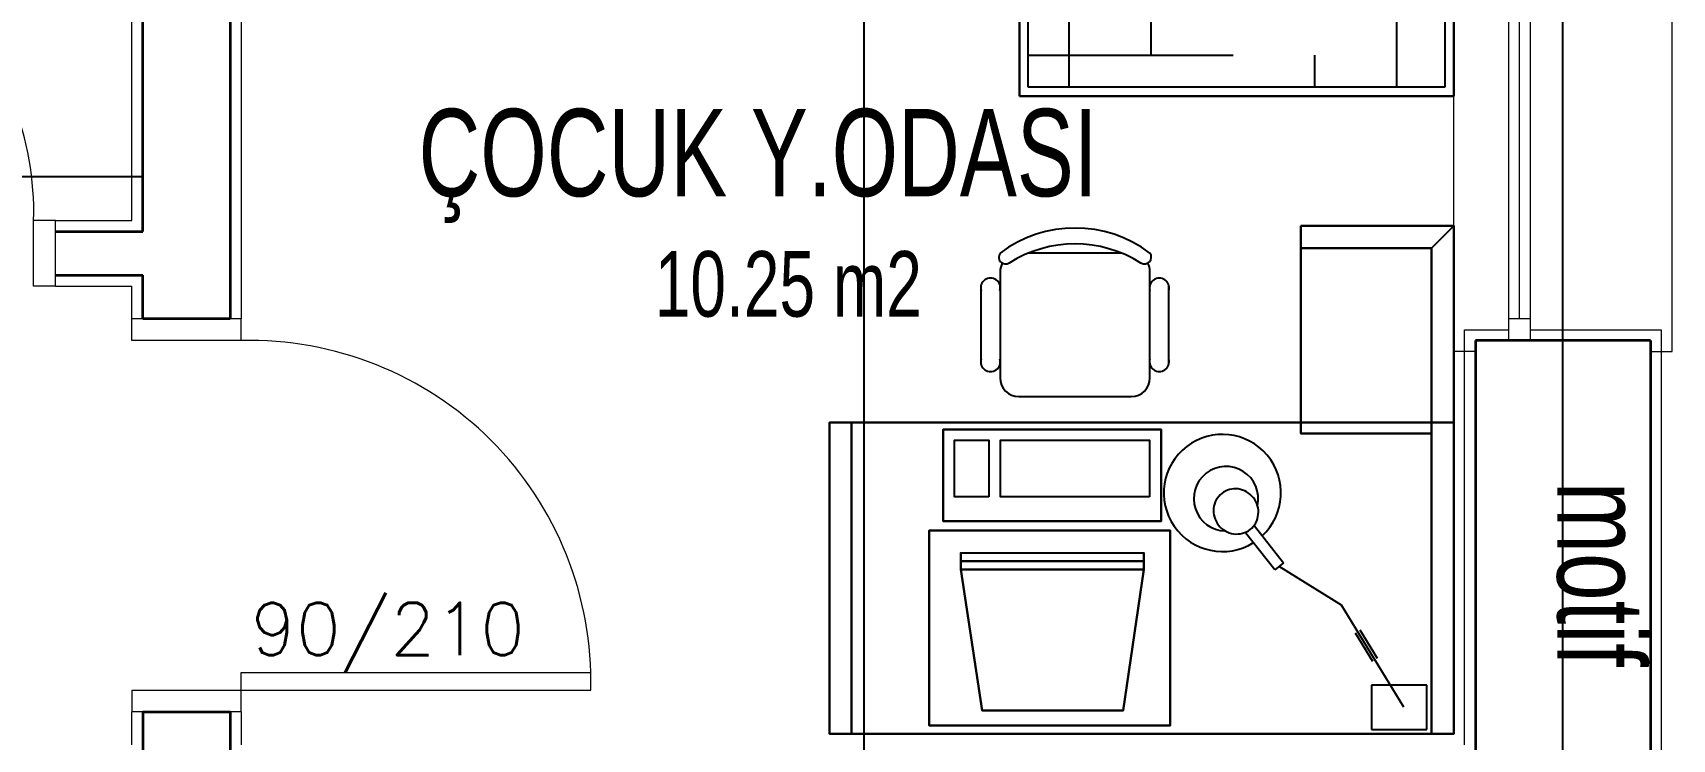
# Model space of a CAD drawing. Header units: inches. Extents: x -7543 to -822, y 102837 to 190349.
# Drawn here: x -831.4454 to -831.3704, y 102836.8892 to 102836.9215 of the extents above; entities that cross this region are included whole.
import ezdxf

# ---------------------------------------------------------------- set-up
doc = ezdxf.new("R2010")
doc.units = ezdxf.units.IN
doc.header["$MEASUREMENT"] = 0
doc.linetypes.add('DASHDOTX2', pattern=[2, 1, -0.5, 0, -0.5])
doc.layers.get('Defpoints').update_dxf_attribs({"lineweight": 25})
for name, color, linetype, lineweight in [('AKS', 1, 'Continuous', 25), ('SIVA', 150, 'Continuous', 15), ('YAZI', 7, 'Continuous', 25)]:
    doc.layers.add(name, color=color, linetype=linetype, lineweight=lineweight)
for name, color, linetype, lineweight, true_color in [('DUVAR', 7, 'Continuous', 35, 0xfc4642), ('KAPI', 7, 'Continuous', 18, 0xffb360), ('PENCERE', 7, 'Continuous', 18, 0xffb360), ('TEFRİŞ', 7, 'Continuous', 25, 0x78462c)]:
    doc.layers.add(name, color=color, linetype=linetype, lineweight=lineweight, true_color=true_color)
doc.styles.add('arıal', font='arial.ttf', dxfattribs={"width": 0.7})
doc.styles.add('TXTX', font='TXTX')

msp = doc.modelspace()

# ---------------------------------------------------------------- linework, layer by layer
at = {"layer": 'AKS', "linetype": 'DASHDOTX2', "ltscale": 10}
msp.add_line((-831.407377394348, 102837.241780972), (-831.407377394348, 102836.7293249838), dxfattribs=at)
at = {"layer": 'Defpoints', "color": 4}
for p, q in [((-831.4403773943479, 102836.9644307916), (-831.4403773943479, 102836.9149307916)), ((-831.375377394348, 102836.8094307916), (-831.3753773943481, 102836.9644307916)), ((-831.4403773943479, 102836.9149307916), (-831.4603784286427, 102836.9149307916))]:
    msp.add_line(p, q, dxfattribs=at)
at = {"layer": 'DUVAR'}
for p, q in [((-831.440377394348, 102836.9124307916), (-831.440377394348, 102836.9644307916)), ((-831.436377394348, 102836.9464307916), (-831.436377394348, 102836.9084307916)), ((-831.4443773943481, 102836.9124307916), (-831.440377394348, 102836.9124307916)), ((-831.4443773943481, 102836.9104307916), (-831.440377394348, 102836.9104307916)), ((-831.440377394348, 102836.9084307916), (-831.440377394348, 102836.9104307916)), ((-831.436377394348, 102836.9084307916), (-831.440377394348, 102836.9084307916)), ((-831.379377394348, 102836.9074307916), (-831.379377394348, 102836.8884307916)), ((-831.3713773943481, 102836.9074307916), (-831.379377394348, 102836.9074307916)), ((-831.3713773943481, 102836.9074307916), (-831.3713773943481, 102836.8864307916)), ((-831.440377394348, 102836.8904307916), (-831.440377394348, 102836.8884307916)), ((-831.440377394348, 102836.8904307916), (-831.436377394348, 102836.8904307916)), ((-831.436377394348, 102836.8904307916), (-831.436377394348, 102836.8884307916))]:
    msp.add_line(p, q, dxfattribs=at)
at = {"layer": 'KAPI'}
for p, q in [((-831.445377394348, 102836.9099307916), (-831.445377394348, 102836.9129307916)), ((-831.4443773943481, 102836.9129307916), (-831.445377394348, 102836.9129307916)), ((-831.4443773943481, 102836.9099307916), (-831.4443773943481, 102836.9129307916)), ((-831.4443773943481, 102836.9099307916), (-831.445377394348, 102836.9099307916)), ((-831.4408773943484, 102836.9074307916), (-831.4408773943484, 102836.9084307916)), ((-831.4358773943484, 102836.9084307916), (-831.4408773943484, 102836.9084307916)), ((-831.4358773943484, 102836.9074307916), (-831.4358773943484, 102836.9084307916)), ((-831.4358773943484, 102836.9074307916), (-831.4408773943484, 102836.9074307916)), ((-831.435877394348, 102836.8922307916), (-831.4198773943481, 102836.8922307916)), ((-831.435877394348, 102836.8914307916), (-831.435877394348, 102836.8922307916)), ((-831.440877394348, 102836.8914307916), (-831.435877394348, 102836.8914307916)), ((-831.440877394348, 102836.8914307916), (-831.440877394348, 102836.8904307916)), ((-831.435877394348, 102836.8904307916), (-831.435877394348, 102836.8914307916)), ((-831.435877394348, 102836.8914307916), (-831.4198773943481, 102836.8914307916)), ((-831.435877394348, 102836.8904307916), (-831.440877394348, 102836.8904307916))]:
    msp.add_line(p, q, dxfattribs=at)
for centre, radius, start, end in [((-831.458977394348, 102836.9133307916), 0.01360588108133885, 358.3153156342385, 91.68468432128964), ((-831.435477394348, 102836.8918307916), 0.01560512736251657, 358.5311992137591, 91.4688007175615)]:
    msp.add_arc(centre, radius, start, end, dxfattribs=at)
at = {"layer": 'PENCERE'}
for p, q in [((-831.380377394348, 102836.9069307916), (-831.380377394348, 102836.9439307916)), ((-831.370377394348, 102836.9069307916), (-831.370377394348, 102836.9439307916)), ((-831.377877394348, 102836.9434307916), (-831.3778773943484, 102836.9074307916)), ((-831.3768773943481, 102836.9434307916), (-831.3768773943484, 102836.9074307916)), ((-831.3773773943482, 102836.9249307916), (-831.3773773943484, 102836.9084307916)), ((-831.3768773943484, 102836.9084307916), (-831.3778773943484, 102836.9084307916)), ((-831.379377394348, 102836.9069307916), (-831.380377394348, 102836.9069307916)), ((-831.3713773943481, 102836.9069307916), (-831.370377394348, 102836.9069307916))]:
    msp.add_line(p, q, dxfattribs=at)
at = {"layer": 'SIVA'}
for p, q in [((-831.435877394348, 102836.9464307916), (-831.435877394348, 102836.9084307916)), ((-831.440877394348, 102836.9129307916), (-831.440877394348, 102836.9429307916)), ((-831.4443773943481, 102836.9129307916), (-831.440877394348, 102836.9129307916)), ((-831.4443773943481, 102836.9099307916), (-831.440877394348, 102836.9099307916)), ((-831.440877394348, 102836.9084307916), (-831.440877394348, 102836.9099307916)), ((-831.3798773943481, 102836.8889307916), (-831.3798773943481, 102836.9079307916)), ((-831.3798773943481, 102836.9079307916), (-831.3778773943484, 102836.9079307916)), ((-831.3768773943484, 102836.9079307916), (-831.3708773943481, 102836.9079307916)), ((-831.3708773943481, 102836.9079307916), (-831.3708773943481, 102836.8859307916)), ((-831.440877394348, 102836.8889307916), (-831.440877394348, 102836.8904307916)), ((-831.435877394348, 102836.8904307916), (-831.435877394348, 102836.8889307916))]:
    msp.add_line(p, q, dxfattribs=at)
at = {"layer": 'TEFRİŞ'}
for p, q in [((-831.3803773943481, 102836.9186307916), (-831.380377394348, 102836.9594307916)), ((-831.380377394348, 102836.9594307916), (-831.3803773943481, 102836.9186307916)), ((-831.4002523943481, 102836.9586307916), (-831.4002523943481, 102836.9186307916)), ((-831.4002523943481, 102836.9186307916), (-831.4002523943481, 102836.9586307916)), ((-831.399852394348, 102836.9190307916), (-831.399852394348, 102836.9582307916)), ((-831.3807773943481, 102836.9582307916), (-831.3807773943481, 102836.9190307916)), ((-831.3979776134779, 102836.9190307916), (-831.3979776134779, 102836.9472407648)), ((-831.3942276134779, 102836.9205064568), (-831.3942276134779, 102836.9472407648)), ((-831.382977613478, 102836.9190307916), (-831.382977613478, 102836.9355064568)), ((-831.399852394348, 102836.9205064568), (-831.3904776134779, 102836.9205064568)), ((-831.386727613478, 102836.9190307916), (-831.386727613478, 102836.9205064568)), ((-831.3807773943481, 102836.9190307916), (-831.399852394348, 102836.9190307916)), ((-831.4002523943481, 102836.9186307916), (-831.3803773943481, 102836.9186307916)), ((-831.3803773943481, 102836.9186307916), (-831.4002523943481, 102836.9186307916)), ((-831.3955846444678, 102836.9114422519, -0.01436910000000074), (-831.3998366719678, 102836.9114422519, -0.01436910000000074)), ((-831.4011396582179, 102836.910585002, -0.01436910000000074), (-831.4011396582179, 102836.9057272519, -0.01436910000000074)), ((-831.3942816582178, 102836.9057272519, -0.01436910000000074), (-831.3942816582178, 102836.910585002, -0.01436910000000074)), ((-831.4020089007179, 102836.9063344707, -0.01436910000000074), (-831.4020089007179, 102836.9099777832, -0.01436910000000074)), ((-831.3934244082178, 102836.9063344707, -0.01436910000000074), (-831.3934244082178, 102836.9099777832, -0.01436910000000074)), ((-831.4002824082178, 102836.9048700019, -0.01436910000000074), (-831.3951389082179, 102836.9048700019, -0.01436910000000074)), ((-831.3885701806075, 102836.8969394116, -0.01473200000000074), (-831.3899031192369, 102836.8986378096, -0.01473200000000074)), ((-831.3895034961889, 102836.8989514422, -0.01473200000000074), (-831.3881705575595, 102836.8972530442, -0.01473200000000074)), ((-831.3881705575595, 102836.8972530442, -0.01473200000000074), (-831.3885701806075, 102836.8969394116, -0.01473200000000074)), ((-831.3855183787986, 102836.8953252425, -0.01473200000000074), (-831.3883703690835, 102836.8970962279, -0.01473200000000074)), ((-831.3826572425085, 102836.890643494, -0.01473200000000074), (-831.3855183787986, 102836.8953252425, -0.01473200000000074)), ((-831.3848904559597, 102836.8940542093, -0.01473200000000074), (-831.3840957524379, 102836.8927538162, -0.01473200000000074)), ((-831.3846737237701, 102836.8941866599, -0.01473200000000074), (-831.3838790202483, 102836.8928862668, -0.01473200000000074)), ((-831.3841485762267, 102836.891659494, -0.01473200000000074), (-831.3841485762267, 102836.889627494, -0.01473200000000074)), ((-831.3816085762268, 102836.891659494, -0.01473200000000074), (-831.3841485762267, 102836.891659494, -0.01473200000000074)), ((-831.3816085762268, 102836.889627494, -0.01473200000000074), (-831.3816085762268, 102836.891659494, -0.01473200000000074)), ((-831.3841485762267, 102836.889627494, -0.01473200000000074), (-831.3816085762268, 102836.889627494, -0.01473200000000074))]:
    msp.add_line(p, q, dxfattribs=at)
for centre, radius, start, end in [((-831.3977106582179, 102836.9068702519, -0.01436910000000074), 0.005715000000000001, 53.13010193456459, 126.8698980654354), ((-831.4008883444678, 102836.9112549957, -0.01436910000000074), 0.00031341375, 143.3099349544838, 302.027413099871), ((-831.3977106582179, 102836.9062483407, -0.01436910000000074), 0.00561218625, 57.57575302197355, 122.4242469780264), ((-831.3945329719678, 102836.9112549957, -0.01436910000000074), 0.00031341375, 237.972586900129, 36.69006504551626), ((-831.4002824082178, 102836.910585002, -0.01436910000000074), 0.0008572500000000003, 152.4155588834511, 180), ((-831.3951389082179, 102836.910585002, -0.01436910000000074), 0.0008572500000000003, 0, 27.58444111654889), ((-831.4015802757178, 102836.9098527732, -0.01436910000000074), 0.00044649, 343.7397948543297, 196.2602051456703), ((-831.3938530332179, 102836.9098527732, -0.01436910000000074), 0.00044649, 343.7397948543297, 196.2602051456703), ((-831.4015802757178, 102836.9064594919, -0.01436910000000074), 0.00044649, 163.7397948543297, 16.26020514567033), ((-831.3938530332179, 102836.9064594919, -0.01436910000000074), 0.00044649, 163.7397948543297, 16.26020514567033), ((-831.4002824082178, 102836.9057272519, -0.01436910000000074), 0.0008572500000000003, 180, 270), ((-831.3951389082179, 102836.9057272519, -0.01436910000000074), 0.0008572500000000003, 270, 0), ((-831.3909660440179, 102836.9004560854, -0.01473200000000074), 0.002681000000000001, 312.8663007407333, 301.9927087501163), ((-831.3908009601396, 102836.9001932279, -0.01473200000000074), 0.00147766, 347.5387297331791, 268.7124156957558), ((-831.390354770487, 102836.8996462463, -0.01473200000000074), 0.0010187, 151.2782536235757, 174.0381675866851), ((-831.390384433796, 102836.8996625002, -0.01473200000000074), 0.0009849000000000001, 128.1255727931958, 151.2782536235757), ((-831.390384433796, 102836.8996625002, -0.01473200000000074), 0.0009849000000000001, 104.9728916895056, 128.1255727931958), ((-831.3903756956308, 102836.8996298238, -0.01473200000000074), 0.0010187, 82.21297771404639, 104.9728916895056), ((-831.3903795968906, 102836.8996013635, -0.01473200000000074), 0.00104744, 59.98742975666997, 82.21297771404639), ((-831.3903969506873, 102836.89957132, -0.01473200000000074), 0.00108214, 38.12557260095517, 59.98742975666997), ((-831.3903969506873, 102836.89957132, -0.01473200000000074), 0.00108214, 16.26371567719558, 38.12557260095517), ((-831.3903261984409, 102836.8996432717, -0.01473200000000074), 0.00104744, 174.0381675866851, 196.2637156771956), ((-831.390292891363, 102836.8996529879, -0.01473200000000074), 0.00108214, 196.2637156771956, 218.1255726009552), ((-831.3903350715633, 102836.8995780616, -0.01473200000000074), 0.0010187, 331.2782536235757, 354.0381675866851), ((-831.3903636436095, 102836.8995810362, -0.01473200000000074), 0.00104744, 354.0381675866851, 16.26371567719558), ((-831.390292891363, 102836.8996529879, -0.01473200000000074), 0.00108214, 218.1255726009552, 239.98742975667), ((-831.3903102451596, 102836.8996229444, -0.01473200000000074), 0.00104744, 239.98742975667, 262.2129777140464), ((-831.3903141464194, 102836.8995944841, -0.01473200000000074), 0.0010187, 262.2129777140464, 284.9728916895056), ((-831.3903054082543, 102836.8995618077, -0.01473200000000074), 0.0009849000000000001, 284.9728916895056, 308.1255727931958), ((-831.3903054082543, 102836.8995618077, -0.01473200000000074), 0.0009849000000000001, 308.1255727931958, 331.2782536235757)]:
    msp.add_arc(centre, radius, start, end, dxfattribs=at)
for points in [[(-831.387377394348, 102836.9126867916, -0.0009756264513686403), (-831.380377394348, 102836.9126867916), (-831.380377394348, 102836.9126867916, 0.01523999999999927), (-831.387377394348, 102836.9126867916, 0.01426437354863136)], [(-831.387377394348, 102836.9126867916, -0.0009756264513686403), (-831.387377394348, 102836.9116707916, -0.0009756264513686403), (-831.387377394348, 102836.9116707916, 0.01426437354863136), (-831.387377394348, 102836.9126867916, 0.01426437354863136)], [(-831.387377394348, 102836.9126867916, -0.0009756264513686403), (-831.387377394348, 102836.9116707916, -0.0009756264513686403), (-831.381393394348, 102836.9116707916), (-831.380377394348, 102836.9126867916)], [(-831.387377394348, 102836.9126867916, 0.01426437354863136), (-831.387377394348, 102836.9116707916, 0.01426437354863136), (-831.381393394348, 102836.9116707916, 0.01523999999999927), (-831.380377394348, 102836.9126867916, 0.01523999999999927)], [(-831.380377394348, 102836.9126867916), (-831.381393394348, 102836.9116707916), (-831.381393394348, 102836.9036867916, -0.01473200000000074), (-831.380377394348, 102836.9036867916, -0.01473200000000074)], [(-831.380377394348, 102836.9126867916, 0.01523999999999927), (-831.381393394348, 102836.9116707916, 0.01523999999999927), (-831.381393394348, 102836.9036867916, 0.0005079999999992651), (-831.380377394348, 102836.9036867916, 0.0005079999999992651)], [(-831.380377394348, 102836.9126867916), (-831.380377394348, 102836.9036867916, -0.01473200000000074), (-831.380377394348, 102836.9036867916, 0.0005079999999992651), (-831.380377394348, 102836.9126867916, 0.01523999999999927)], [(-831.387377394348, 102836.9116707916, -0.0009756264513686403), (-831.381393394348, 102836.9116707916), (-831.381393394348, 102836.9116707916, 0.01523999999999927), (-831.387377394348, 102836.9116707916, 0.01426437354863136)], [(-831.381393394348, 102836.9116707916, 0.01168399999999927), (-831.387377394348, 102836.9116707916, 0.01070837354863136), (-831.387377394348, 102836.9116707916, 0.01121637354863136), (-831.381393394348, 102836.9116707916, 0.01219199999999927)], [(-831.387377394348, 102836.9116707916, 0.01070837354863136), (-831.387377394348, 102836.9036867916, -0.004023626451368642), (-831.387377394348, 102836.9036867916, -0.003515626451368643), (-831.387377394348, 102836.9116707916, 0.01121637354863136)], [(-831.381393394348, 102836.9116707916, 0.01168399999999927), (-831.387377394348, 102836.9116707916, 0.01070837354863136), (-831.387377394348, 102836.9036867916, -0.004023626451368642), (-831.381393394348, 102836.9036867916, -0.003048000000000735)], [(-831.381393394348, 102836.9116707916, 0.01219199999999927), (-831.387377394348, 102836.9116707916, 0.01121637354863136), (-831.387377394348, 102836.9036867916, -0.003515626451368643), (-831.381393394348, 102836.9036867916, -0.002540000000000736)], [(-831.381393394348, 102836.9116707916), (-831.381393394348, 102836.9036867916, -0.01473200000000074), (-831.381393394348, 102836.9036867916, 0.0005079999999992651), (-831.381393394348, 102836.9116707916, 0.01523999999999927)], [(-831.381393394348, 102836.9116707916, 0.01168399999999927), (-831.381393394348, 102836.9036867916, -0.003048000000000735), (-831.381393394348, 102836.9036867916, -0.002540000000000736), (-831.381393394348, 102836.9116707916, 0.01219199999999927)], [(-831.4079373943481, 102836.9036867916, -0.01473200000000074), (-831.408953394348, 102836.9036867916, -0.01473200000000074), (-831.408953394348, 102836.9036867916, 0.0005079999999992651), (-831.4079373943481, 102836.9036867916, 0.0005079999999992651)], [(-831.408953394348, 102836.9036867916, -0.01473200000000074), (-831.408953394348, 102836.8894307916, -0.01473200000000074), (-831.408953394348, 102836.8894307916, 0.0005079999999992651), (-831.408953394348, 102836.9036867916, 0.0005079999999992651)], [(-831.4079373943481, 102836.9036867916, -0.01473200000000074), (-831.408953394348, 102836.9036867916, -0.01473200000000074), (-831.408953394348, 102836.8894307916, -0.01473200000000074), (-831.4079373943481, 102836.8894307916, -0.01473200000000074)], [(-831.380377394348, 102836.9036867916), (-831.408953394348, 102836.9036867916), (-831.408953394348, 102836.9036867916, 0.0005079999999992651), (-831.380377394348, 102836.9036867916, 0.0005079999999992651)], [(-831.408953394348, 102836.8894307916), (-831.408953394348, 102836.9036867916), (-831.408953394348, 102836.9036867916, 0.0005079999999992651), (-831.408953394348, 102836.8894307916, 0.0005079999999992651)], [(-831.380377394348, 102836.8894307916), (-831.380377394348, 102836.9036867916), (-831.408953394348, 102836.9036867916), (-831.408953394348, 102836.8894307916)], [(-831.4079373943481, 102836.9036867916, 0.0005079999999992651), (-831.408953394348, 102836.9036867916, 0.0005079999999992651), (-831.408953394348, 102836.8894307916, 0.0005079999999992651), (-831.4079373943481, 102836.8894307916, 0.0005079999999992651)], [(-831.380377394348, 102836.8894307916, 0.0005079999999992651), (-831.380377394348, 102836.9036867916, 0.0005079999999992651), (-831.408953394348, 102836.9036867916, 0.0005079999999992651), (-831.408953394348, 102836.8894307916, 0.0005079999999992651)], [(-831.4079373943481, 102836.9036867916, -0.01473200000000074), (-831.4079373943481, 102836.8894307916, -0.01473200000000074), (-831.4079373943481, 102836.8894307916, 0.0005079999999992651), (-831.4079373943481, 102836.9036867916, 0.0005079999999992651)], [(-831.4037503982179, 102836.899163255, -0.01397000000000074), (-831.4037503982179, 102836.903364815, -0.01447800000000074), (-831.4037503982179, 102836.903364815, -0.01473200000000074), (-831.4037503982179, 102836.899163255, -0.01473200000000074)], [(-831.4037503982179, 102836.899163255, -0.01397000000000074), (-831.3937717182177, 102836.899163255, -0.01397000000000074), (-831.3937717182177, 102836.903364815, -0.01447800000000074), (-831.4037503982179, 102836.903364815, -0.01447800000000074)], [(-831.4037503982179, 102836.903364815, -0.01473200000000074), (-831.3937717182177, 102836.903364815, -0.01473200000000074), (-831.3937717182177, 102836.903364815, -0.01447800000000074), (-831.4037503982179, 102836.903364815, -0.01447800000000074)], [(-831.3937717182177, 102836.899163255, -0.01397000000000074), (-831.3937717182177, 102836.903364815, -0.01447800000000074), (-831.3937717182177, 102836.903364815, -0.01473200000000074), (-831.3937717182177, 102836.899163255, -0.01473200000000074)], [(-831.387377394348, 102836.9031787916, -0.004023626451368642), (-831.387377394348, 102836.9036867916, -0.004023626451368642), (-831.387377394348, 102836.9036867916, -0.0009756264513686433), (-831.387377394348, 102836.9031787916, -0.0009756264513686433)], [(-831.381393394348, 102836.9036867916, -0.003048000000000735), (-831.387377394348, 102836.9036867916, -0.004023626451368642), (-831.387377394348, 102836.9036867916, -0.0009756264513686433), (-831.381393394348, 102836.9036867916)], [(-831.381393394348, 102836.9031787916, -0.003048000000000735), (-831.381393394348, 102836.9036867916, -0.003048000000000735), (-831.387377394348, 102836.9036867916, -0.004023626451368642), (-831.387377394348, 102836.9031787916, -0.004023626451368642)], [(-831.381393394348, 102836.9036867916, -0.003048000000000735), (-831.387377394348, 102836.9036867916, -0.004023626451368642), (-831.387377394348, 102836.9036867916, -0.003515626451368643), (-831.381393394348, 102836.9036867916, -0.002540000000000736)], [(-831.381393394348, 102836.9031787916), (-831.381393394348, 102836.9036867916), (-831.387377394348, 102836.9036867916, -0.0009756264513686433), (-831.387377394348, 102836.9031787916, -0.0009756264513686433)], [(-831.381393394348, 102836.9031787916, -0.003048000000000735), (-831.387377394348, 102836.9031787916, -0.004023626451368642), (-831.387377394348, 102836.9031787916, -0.0009756264513686433), (-831.381393394348, 102836.9031787916)], [(-831.381393394348, 102836.9031787916, -0.003048000000000735), (-831.381393394348, 102836.9036867916, -0.003048000000000735), (-831.381393394348, 102836.9036867916), (-831.381393394348, 102836.9031787916)], [(-831.380377394348, 102836.9036867916, -0.01473200000000074), (-831.381393394348, 102836.9036867916, -0.01473200000000074), (-831.381393394348, 102836.9036867916, 0.0005079999999992651), (-831.380377394348, 102836.9036867916, 0.0005079999999992651)], [(-831.381393394348, 102836.9036867916, -0.01473200000000074), (-831.381393394348, 102836.8894307916, -0.01473200000000074), (-831.381393394348, 102836.8894307916, 0.0005079999999992651), (-831.381393394348, 102836.9036867916, 0.0005079999999992651)], [(-831.380377394348, 102836.9036867916, -0.01473200000000074), (-831.381393394348, 102836.9036867916, -0.01473200000000074), (-831.381393394348, 102836.9036867916, 0.0005079999999992651), (-831.380377394348, 102836.9036867916, 0.0005079999999992651)], [(-831.380377394348, 102836.9036867916, -0.01473200000000074), (-831.381393394348, 102836.9036867916, -0.01473200000000074), (-831.381393394348, 102836.8894307916, -0.01473200000000074), (-831.380377394348, 102836.8894307916, -0.01473200000000074)], [(-831.380377394348, 102836.9036867916, 0.0005079999999992651), (-831.381393394348, 102836.9036867916, 0.0005079999999992651), (-831.381393394348, 102836.8894307916, 0.0005079999999992651), (-831.380377394348, 102836.8894307916, 0.0005079999999992651)], [(-831.380377394348, 102836.9036867916, -0.01473200000000074), (-831.380377394348, 102836.8894307916, -0.01473200000000074), (-831.380377394348, 102836.8894307916, 0.0005079999999992651), (-831.380377394348, 102836.9036867916, 0.0005079999999992651)], [(-831.380377394348, 102836.8894307916), (-831.380377394348, 102836.9036867916), (-831.380377394348, 102836.9036867916, 0.0005079999999992651), (-831.380377394348, 102836.8894307916, 0.0005079999999992651)], [(-831.4016496182178, 102836.900273275, -0.01404908000000074), (-831.4032251982178, 102836.900273275, -0.01404908000000074), (-831.4032251982178, 102836.902879675, -0.01436910000000074), (-831.4016496182178, 102836.902879675, -0.01436910000000074)], [(-831.3942968982178, 102836.900273275, -0.01404908000000074), (-831.4011244182178, 102836.900273275, -0.01404908000000074), (-831.4011244182178, 102836.902879675, -0.01436910000000074), (-831.3942968982178, 102836.902879675, -0.01436910000000074)], [(-831.3933613982178, 102836.8987367918, -0.01473200000000074), (-831.3933613982178, 102836.8987367918, -0.01168400000000074), (-831.4043904782178, 102836.8987367918, -0.01168400000000074), (-831.4043904782178, 102836.8987367918, -0.01473200000000074)], [(-831.4043904782178, 102836.8898084918, -0.01168400000000074), (-831.4043904782178, 102836.8898084918, -0.01473200000000074), (-831.4043904782178, 102836.8987367918, -0.01473200000000074), (-831.4043904782178, 102836.8987367918, -0.01168400000000074)], [(-831.3933613982178, 102836.8898084918, -0.01168400000000074), (-831.3933613982178, 102836.8987367918, -0.01168400000000074), (-831.4043904782178, 102836.8987367918, -0.01168400000000074), (-831.4043904782178, 102836.8898084918, -0.01168400000000074)], [(-831.3937717182177, 102836.899163255, -0.01473200000000074), (-831.4037503982179, 102836.899163255, -0.01473200000000074), (-831.4037503982179, 102836.899163255, -0.01397000000000074), (-831.3937717182177, 102836.899163255, -0.01397000000000074)], [(-831.3933613982178, 102836.8898084918, -0.01168400000000074), (-831.3933613982178, 102836.8898084918, -0.01473200000000074), (-831.3933613982178, 102836.8987367918, -0.01473200000000074), (-831.3933613982178, 102836.8987367918, -0.01168400000000074)], [(-831.4029399382179, 102836.8977207918, -0.005588000000000736), (-831.4029399382179, 102836.8977207918, -0.01168400000000074), (-831.4029399382179, 102836.8969587918, -0.01168400000000074), (-831.4029399382179, 102836.8969587918, -0.005588000000000736)], [(-831.3945579382178, 102836.8969587918, -0.01168400000000074), (-831.4029399382179, 102836.8969587918, -0.01168400000000074), (-831.4029399382179, 102836.8977207918, -0.01168400000000074), (-831.3945579382178, 102836.8977207918, -0.01168400000000074)], [(-831.3945579382178, 102836.8977207918, -0.005588000000000736), (-831.3945579382178, 102836.8969587918, -0.005588000000000736), (-831.4029399382179, 102836.8969587918, -0.005588000000000736), (-831.4029399382179, 102836.8977207918, -0.005588000000000736)], [(-831.3945579382178, 102836.8973397918, -0.01168400000000074), (-831.3945579382178, 102836.8973397918, -0.005588000000000736), (-831.4029399382179, 102836.8973397918, -0.005588000000000736), (-831.4029399382179, 102836.8973397918, -0.01168400000000074)], [(-831.3945579382178, 102836.8977207918, -0.005588000000000736), (-831.3945579382178, 102836.8977207918, -0.01168400000000074), (-831.3945579382178, 102836.8969587918, -0.01168400000000074), (-831.3945579382178, 102836.8969587918, -0.005588000000000736)], [(-831.4029399382179, 102836.8969587918, -0.01168400000000074), (-831.4029399382179, 102836.8969587918, -0.005588000000000736), (-831.4019644382179, 102836.8904914118, -0.006540500000000735), (-831.4019644382179, 102836.8904914118, -0.01168400000000074)], [(-831.3955052982178, 102836.8904914118, -0.006540500000000735), (-831.4019644382179, 102836.8904914118, -0.006540500000000735), (-831.4029399382179, 102836.8969587918, -0.005588000000000736), (-831.3945579382178, 102836.8969587918, -0.005588000000000736)], [(-831.3945579382178, 102836.8969587918, -0.01168400000000074), (-831.3945579382178, 102836.8969587918, -0.005588000000000736), (-831.3955052982178, 102836.8904914118, -0.006540500000000735), (-831.3955052982178, 102836.8904914118, -0.01168400000000074)], [(-831.4079373943481, 102836.8919867916, -0.01320800000000074), (-831.4079373943481, 102836.8930027916, -0.01320800000000074), (-831.4079373943481, 102836.8930027916), (-831.4079373943481, 102836.8919867916)], [(-831.381393394348, 102836.8919867916, -0.01320800000000074), (-831.381393394348, 102836.8930027916, -0.01320800000000074), (-831.381393394348, 102836.8930027916), (-831.381393394348, 102836.8919867916)], [(-831.4019644382179, 102836.8904914118, -0.01168400000000074), (-831.4019644382179, 102836.8904914118, -0.006540500000000735), (-831.3955052982178, 102836.8904914118, -0.006540500000000735), (-831.3955052982178, 102836.8904914118, -0.01168400000000074)], [(-831.3933613982178, 102836.8898084918, -0.01473200000000074), (-831.4043904782178, 102836.8898084918, -0.01473200000000074), (-831.4043904782178, 102836.8898084918, -0.01168400000000074), (-831.3933613982178, 102836.8898084918, -0.01168400000000074)], [(-831.4079373943481, 102836.8894307916, -0.01473200000000074), (-831.408953394348, 102836.8894307916, -0.01473200000000074), (-831.408953394348, 102836.8894307916, 0.0005079999999992651), (-831.4079373943481, 102836.8894307916, 0.0005079999999992651)], [(-831.380377394348, 102836.8894307916), (-831.408953394348, 102836.8894307916), (-831.408953394348, 102836.8894307916, 0.0005079999999992651), (-831.380377394348, 102836.8894307916, 0.0005079999999992651)]]:
    msp.add_3dface(points, dxfattribs=at)

# ---------------------------------------------------------------- texts
at = {"layer": 'KAPI', "style": 'TXTX'}
msp.add_text('90/210', height=0.0024, dxfattribs=at).set_placement((-831.4354330601714, 102836.8930334814))
at = {"layer": 'YAZI', "style": 'arıal', "width": 0.7}
for s, height, p in [('ÇOCUK Y.ODASI', 0.004, (-831.4277577775104, 102836.9140428416, -0.011684)), ('10.25 m2', 0.003, (-831.4169504086059, 102836.9085309523, -0.011684))]:
    msp.add_text(s, height=height, dxfattribs=at).set_placement(p)
msp.add_text('motif', height=0.004, rotation=270, dxfattribs=at).set_placement((-831.3756349991467, 102836.9009631403, -0.011684))

doc.saveas('drawing.dxf')
